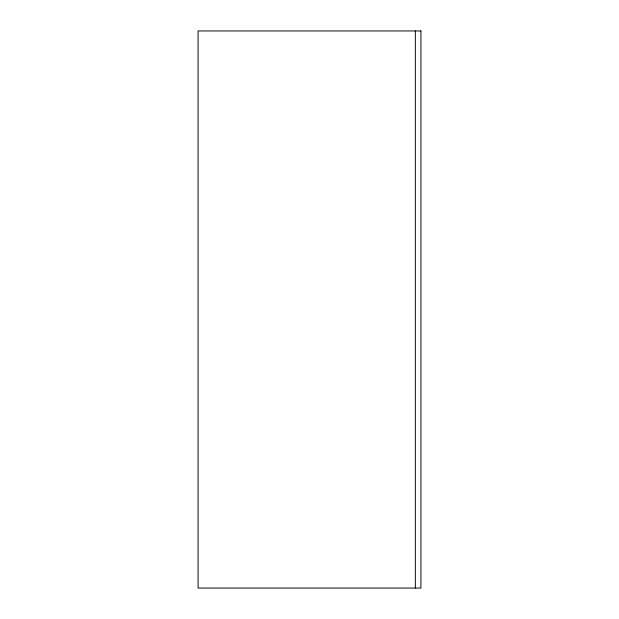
<?xml version="1.0" encoding="UTF-8"?>
<svg xmlns="http://www.w3.org/2000/svg" width="619" height="619" viewBox="0 0 619 619"><rect width="100%" height="100%" fill="white"/><g stroke="black" fill="none" stroke-linecap="round" stroke-linejoin="round"><path stroke-width="0.93" d="M415.349 30.95L415.349 588.05M420.92 30.95L198.08 30.95L198.08 588.05L420.92 588.05L420.92 30.95"/></g></svg>
